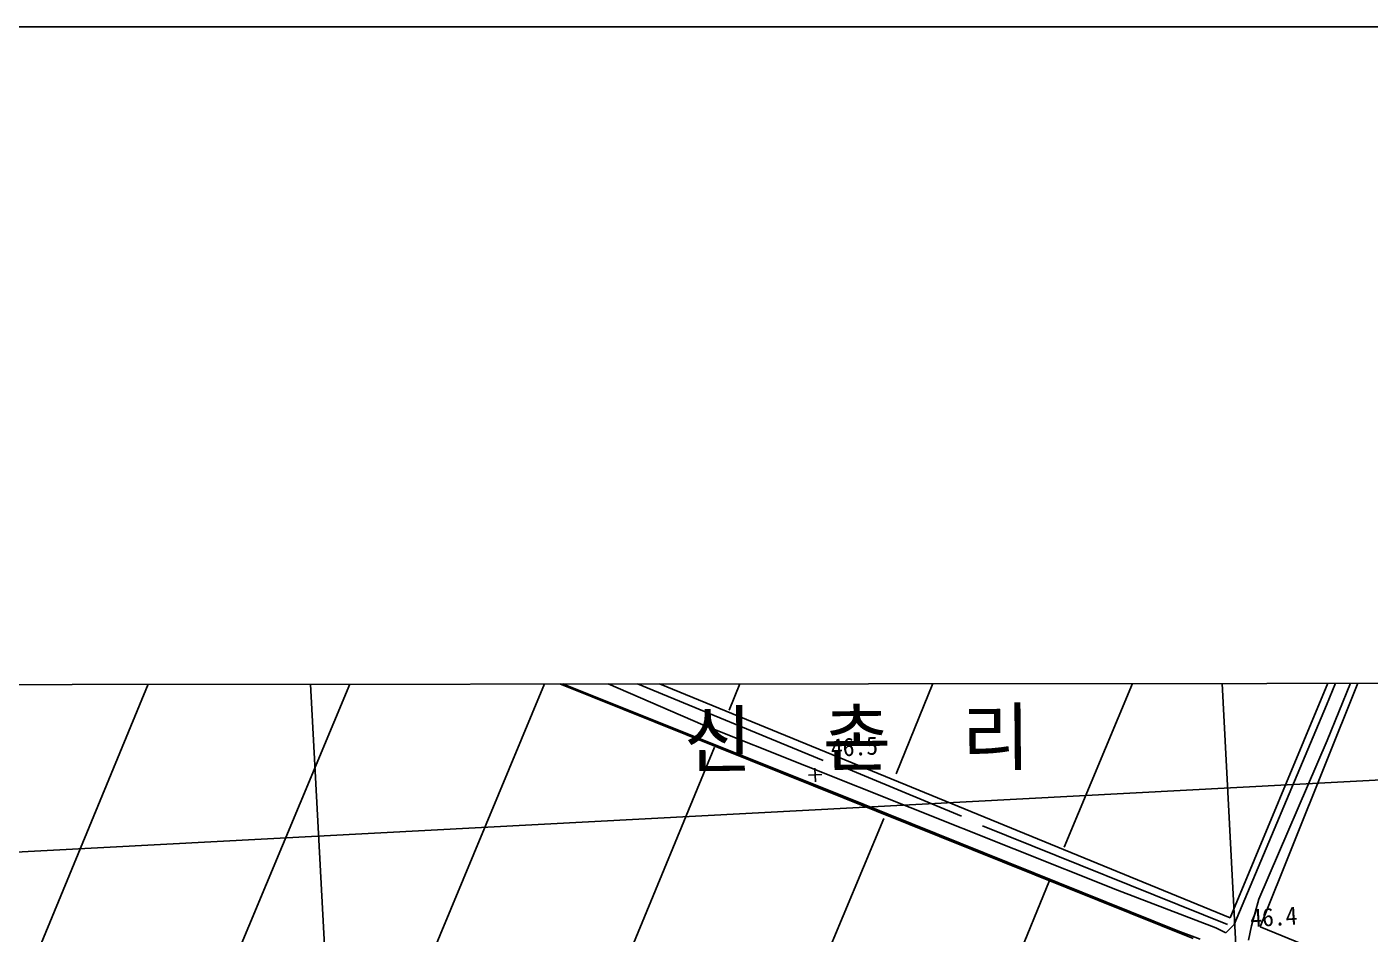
# Model space of a CAD drawing. Header units: millimetres. Extents: x 5094 to 5890, y 1103 to 1810.
# Drawn here: x 5482.6 to 5630.2, y 1519.3 to 1619.1 of the extents above; entities that cross this region are included whole.
import ezdxf
from ezdxf.xclip import XClip

# ---------------------------------------------------------------- set-up
doc = ezdxf.new("R2010")
doc.units = ezdxf.units.MM
doc.header["$LTSCALE"] = 10
doc.header["$MEASUREMENT"] = 0
doc.header["$XCLIPFRAME"] = 2
doc.layers.add('TX-PAPR', color=2, linetype='Continuous', plot=False)
doc.layers.add('TZ-BASE', color=253, linetype='Continuous')
doc.styles.add('GHS', font='GulimChe.ttf')
doc.styles.add('GUL', font='GulimChe.ttf')

# ---------------------------------------------------------------- blocks, each defined once
blk = doc.blocks.new('JD-DTYDHG5DHG')
at = {"layer": 'TZ-BASE'}
for p, q in [((328.93, 140.65), (347.49, -209.22)), ((406.45, 140.64, 46.17), (378.38, 72.43, 46.17)), ((396.72, 65.43, 46.24), (427.41, 140.64, 46.24)), ((429.07, 140.64), (447.63, -209.22)), ((448.86, 138.25, 46.04), (415.2, 57.37, 46.04)), ((433.43, 49.6, 46.15), (466.77, 129.78, 46.15)), ((436.73, 48.63, 46.43), (469.13, 129.49, 46.43)), ((271.9, 115.84, 46.15), (433.43, 49.6, 46.15)), ((429.37, 47.34, 46.08), (269.17, 111.71, 46.08)), ((444.01, 72.98, 46.68), (456.81, 104.18, 46.68)), ((302.55, 99.1, 46.1), (263.72, 5.6, 46.1)), ((454.79, 95.44, 46.68), (444.09, 69.08, 46.68)), ((282.65, -2.07, 46.27), (321.17, 91.29, 46.27)), ((360.79, 75.03, 46.17), (330.96, 87.65, 46.17)), ((340.17, 83.59, 46.34), (301.23, -9.81, 46.34)), ((388.72, 66.91, 46.17), (354.08, 81.18, 46.17)), ((354.95, 79.67, 46.68), (375.49, 70.83, 46.68)), ((699.47, 78.02), (143.53, 48.52)), ((319.64, -17.23, 46.4), (358.34, 75.92, 46.4)), ((390.59, 63.14, 46.17), (360.79, 75.03, 46.17)), ((433.85, 48.86, 46.68), (444.01, 72.98, 46.68)), ((375.49, 70.83, 46.68), (421.04, 52.66, 46.68)), ((376.78, 68.36, 46.41), (338.26, -24.83, 46.41)), ((444.09, 69.08, 46.68), (436.57, 51.65, 46.68)), ((403.9, 60.78, 46.17), (389.98, 66.56, 46.17)), ((387.08, 65.27, 46.45), (388.57, 65.35, 46.45)), ((387.82, 65.31, 46.45), (387.08, 65.27, 46.45)), ((387.86, 64.56, 46.45), (387.78, 66.05, 46.45)), ((387.78, 66.05, 46.45), (387.82, 65.31, 46.45)), ((427.66, 48.16, 46.17), (390.59, 63.14, 46.17)), ((356.67, -32.15, 46.34), (395.36, 60.51, 46.34)), ((433.14, 48.86, 46.17), (406.21, 59.71, 46.17)), ((413.56, 53.69, 46.34), (375.1, -40.2, 46.34)), ((421.04, 52.66, 46.68), (431.84, 48.52, 46.68)), ((436.57, 51.65, 46.68), (435.78, 48.71, 46.68)), ((432.93, 47.95, 46.68), (433.85, 48.86, 46.68)), ((435.78, 48.71, 46.68), (435.42, 47.16, 46.68)), ((430.11, 47.26, 46.17), (427.66, 48.16, 46.17)), ((431.84, 48.52, 46.68), (432.93, 47.95, 46.68)), ((548.33, 2.86, 46.43), (436.73, 48.63, 46.43))]:
    blk.add_line(p, q, dxfattribs=at)
for s, height, rotation, style, p in [('신  촌  리', 6, 0.5044, 'GHS', (373.4, 66.19)), ('46.5', 2, 3.0378, 'GUL', (389.61, 67.29, 47.84)), ('46.4', 2, 3.0378, 'GUL', (435.68, 48.59, 47.84))]:
    blk.add_text(s, height=height, rotation=rotation, dxfattribs=dict(at, style=style)).set_placement(p)

msp = doc.modelspace()

# ---------------------------------------------------------------- linework, layer by layer
at = {"layer": 'TX-PAPR'}
for points in [[(5093.89, 1103.05), (5889.89, 1103.05), (5889.89, 1619.05), (5093.89, 1619.05)], [(5181.34, 1546.53), (5881.34, 1547.12), (5881.47, 1397.12), (5181.47, 1396.53)]]:
    msp.add_lwpolyline(points, close=True, dxfattribs=at)

# ---------------------------------------------------------------- block references
at = {"layer": 'TZ-BASE'}
ref = msp.add_blockref('JD-DTYDHG5DHG', (5181.4, 1471.53), dxfattribs=at)
XClip(ref).set_block_clipping_path([(-0.0634752176, 74.9999731397), (699.936274083, 75.5924085028), (700.0632245182, -74.4075377758), (0.0634752176, -74.9999731397)])

doc.saveas('drawing.dxf')
